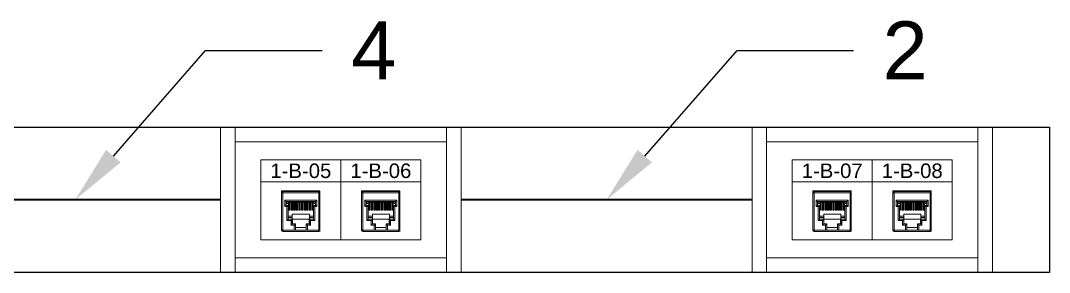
# Model space of a CAD drawing. Header units: millimetres. Extents: x 1256 to 2931, y 3298 to 3694.
# Drawn here: x 2271.4 to 2342.1, y 3530.2 to 3547.6 of the extents above; entities that cross this region are included whole.
import ezdxf
from ezdxf import colors
from ezdxf.entities.mleader import LeaderData, LeaderLine
from ezdxf.math import Vec2, Vec3

# ---------------------------------------------------------------- set-up
doc = ezdxf.new("R2010")
doc.units = ezdxf.units.MM
for name, color, linetype, lineweight in [('At. Client', 1, 'Continuous', 35), ('Canales', 250, 'Continuous', 25), ('Directrius', 1, 'Continuous', 35), ('Roseta', 250, 'Continuous', 5)]:
    doc.layers.add(name, color=color, linetype=linetype, lineweight=lineweight)
doc.styles.get("Standard").update_dxf_attribs({"font": 'Arial.ttf'})
pattern_1 = [(45, (2169.3518, 3420.090486), (-0.03132663, 0.03132663), [])]
pattern_2 = [(45, (2174.8518, 3420.090486), (-0.03132663, 0.03132663), [])]
pattern_3 = [(45, (2205.8718, 3420.090486), (-0.03132663, 0.03132663), [])]
pattern_4 = [(45, (2211.3718, 3420.090486), (-0.03132663, 0.03132663), [])]

msp = doc.modelspace()

# ---------------------------------------------------------------- hatches: boundary and pattern name
at = {"layer": 'Roseta'}
h = msp.add_hatch(dxfattribs=at)
h.set_pattern_fill('ANSI31', color=256, scale=0.013954, style=0)
h.set_pattern_definition(pattern_1)
h.paths.add_polyline_path([(2290.072, 3535.112), (2290.013, 3535.112), (2289.998, 3535.111), (2289.998, 3534.535), (2290.072, 3534.535)])
h = msp.add_hatch(dxfattribs=at)
h.set_pattern_fill('ANSI31', color=256, scale=0.013954, style=0)
h.set_pattern_definition(pattern_1)
h.paths.add_polyline_path([(2290.25, 3535.112), (2290.187, 3535.112), (2290.175, 3535.111), (2290.175, 3534.535), (2290.25, 3534.535)])
h.paths.add_polyline_path([(2290.426, 3535.112), (2290.351, 3535.112), (2290.351, 3534.535), (2290.426, 3534.535)])
h.paths.add_polyline_path([(2290.604, 3535.112), (2290.529, 3535.112), (2290.529, 3534.535), (2290.604, 3534.535)])
h.paths.add_polyline_path([(2290.781, 3535.112), (2290.706, 3535.112), (2290.706, 3534.535), (2290.781, 3534.535)])
h.paths.add_polyline_path([(2290.883, 3534.535), (2290.958, 3534.535), (2290.958, 3535.112), (2290.883, 3535.112)])
h.paths.add_polyline_path([(2291.062, 3534.535), (2291.136, 3534.535), (2291.136, 3535.112), (2291.062, 3535.112)])
h = msp.add_hatch(dxfattribs=at)
h.set_pattern_fill('ANSI31', color=256, scale=0.013954, style=0)
h.set_pattern_definition(pattern_1)
h.paths.add_polyline_path([(2291.242, 3534.535), (2291.317, 3534.535), (2291.317, 3535.112), (2291.312, 3535.112), (2291.242, 3535.112)])
h = msp.add_hatch(dxfattribs=at)
h.set_pattern_fill('ANSI31', color=256, scale=0.013954, style=0)
h.set_pattern_definition(pattern_2)
h.paths.add_polyline_path([(2295.572, 3535.112), (2295.513, 3535.112), (2295.498, 3535.111), (2295.498, 3534.535), (2295.572, 3534.535)])
h = msp.add_hatch(dxfattribs=at)
h.set_pattern_fill('ANSI31', color=256, scale=0.013954, style=0)
h.set_pattern_definition(pattern_2)
h.paths.add_polyline_path([(2295.75, 3535.112), (2295.687, 3535.112), (2295.675, 3535.111), (2295.675, 3534.535), (2295.75, 3534.535)])
h.paths.add_polyline_path([(2295.926, 3535.112), (2295.851, 3535.112), (2295.851, 3534.535), (2295.926, 3534.535)])
h.paths.add_polyline_path([(2296.104, 3535.112), (2296.029, 3535.112), (2296.029, 3534.535), (2296.104, 3534.535)])
h.paths.add_polyline_path([(2296.281, 3535.112), (2296.206, 3535.112), (2296.206, 3534.535), (2296.281, 3534.535)])
h.paths.add_polyline_path([(2296.383, 3534.535), (2296.458, 3534.535), (2296.458, 3535.112), (2296.383, 3535.112)])
h.paths.add_polyline_path([(2296.562, 3534.535), (2296.636, 3534.535), (2296.636, 3535.112), (2296.562, 3535.112)])
h = msp.add_hatch(dxfattribs=at)
h.set_pattern_fill('ANSI31', color=256, scale=0.013954, style=0)
h.set_pattern_definition(pattern_2)
h.paths.add_polyline_path([(2296.742, 3534.535), (2296.817, 3534.535), (2296.817, 3535.112), (2296.812, 3535.112), (2296.742, 3535.112)])
h = msp.add_hatch(dxfattribs=at)
h.set_pattern_fill('ANSI31', color=256, scale=0.013954, style=0)
h.set_pattern_definition(pattern_3)
h.paths.add_polyline_path([(2326.592, 3535.112), (2326.533, 3535.112), (2326.518, 3535.111), (2326.518, 3534.535), (2326.592, 3534.535)])
h = msp.add_hatch(dxfattribs=at)
h.set_pattern_fill('ANSI31', color=256, scale=0.013954, style=0)
h.set_pattern_definition(pattern_3)
h.paths.add_polyline_path([(2326.77, 3535.112), (2326.707, 3535.112), (2326.695, 3535.111), (2326.695, 3534.535), (2326.77, 3534.535)])
h.paths.add_polyline_path([(2326.946, 3535.112), (2326.871, 3535.112), (2326.871, 3534.535), (2326.946, 3534.535)])
h.paths.add_polyline_path([(2327.124, 3535.112), (2327.049, 3535.112), (2327.049, 3534.535), (2327.124, 3534.535)])
h.paths.add_polyline_path([(2327.301, 3535.112), (2327.226, 3535.112), (2327.226, 3534.535), (2327.301, 3534.535)])
h.paths.add_polyline_path([(2327.403, 3534.535), (2327.478, 3534.535), (2327.478, 3535.112), (2327.403, 3535.112)])
h.paths.add_polyline_path([(2327.582, 3534.535), (2327.656, 3534.535), (2327.656, 3535.112), (2327.582, 3535.112)])
h = msp.add_hatch(dxfattribs=at)
h.set_pattern_fill('ANSI31', color=256, scale=0.013954, style=0)
h.set_pattern_definition(pattern_3)
h.paths.add_polyline_path([(2327.762, 3534.535), (2327.837, 3534.535), (2327.837, 3535.112), (2327.832, 3535.112), (2327.762, 3535.112)])
h = msp.add_hatch(dxfattribs=at)
h.set_pattern_fill('ANSI31', color=256, scale=0.013954, style=0)
h.set_pattern_definition(pattern_4)
h.paths.add_polyline_path([(2332.092, 3535.112), (2332.033, 3535.112), (2332.018, 3535.111), (2332.018, 3534.535), (2332.092, 3534.535)])
h = msp.add_hatch(dxfattribs=at)
h.set_pattern_fill('ANSI31', color=256, scale=0.013954, style=0)
h.set_pattern_definition(pattern_4)
h.paths.add_polyline_path([(2332.27, 3535.112), (2332.207, 3535.112), (2332.195, 3535.111), (2332.195, 3534.535), (2332.27, 3534.535)])
h.paths.add_polyline_path([(2332.446, 3535.112), (2332.371, 3535.112), (2332.371, 3534.535), (2332.446, 3534.535)])
h.paths.add_polyline_path([(2332.624, 3535.112), (2332.549, 3535.112), (2332.549, 3534.535), (2332.624, 3534.535)])
h.paths.add_polyline_path([(2332.801, 3535.112), (2332.726, 3535.112), (2332.726, 3534.535), (2332.801, 3534.535)])
h.paths.add_polyline_path([(2332.903, 3534.535), (2332.978, 3534.535), (2332.978, 3535.112), (2332.903, 3535.112)])
h.paths.add_polyline_path([(2333.082, 3534.535), (2333.156, 3534.535), (2333.156, 3535.112), (2333.082, 3535.112)])
h = msp.add_hatch(dxfattribs=at)
h.set_pattern_fill('ANSI31', color=256, scale=0.013954, style=0)
h.set_pattern_definition(pattern_4)
h.paths.add_polyline_path([(2333.262, 3534.535), (2333.337, 3534.535), (2333.337, 3535.112), (2333.332, 3535.112), (2333.262, 3535.112)])

# ---------------------------------------------------------------- linework, layer by layer
at = {"layer": 'At. Client'}
for p, q in [((2285.144, 3535.239), (2265.144, 3535.239)), ((2321.664, 3535.239), (2301.664, 3535.239))]:
    msp.add_line(p, q, dxfattribs=at)
at = {"layer": 'Canales'}
for p, q in [((2202.104, 3540.239), (2342.104, 3540.239)), ((2342.104, 3540.239), (2342.104, 3530.239)), ((2342.104, 3530.239), (2202.104, 3530.239))]:
    msp.add_line(p, q, dxfattribs=at)
at = {"layer": 'Roseta'}
for p, q in [((2285.144, 3540.239), (2301.664, 3540.239)), ((2285.144, 3530.239), (2285.144, 3540.239)), ((2286.144, 3531.239), (2286.144, 3540.239)), ((2300.664, 3531.239), (2300.664, 3540.239)), ((2301.664, 3540.239), (2301.664, 3530.239)), ((2321.664, 3540.239), (2338.184, 3540.239)), ((2321.664, 3530.239), (2321.664, 3540.239)), ((2322.664, 3531.239), (2322.664, 3540.239)), ((2337.184, 3531.239), (2337.184, 3540.239)), ((2338.184, 3540.239), (2338.184, 3530.239)), ((2286.144, 3539.239), (2300.664, 3539.239)), ((2322.664, 3539.239), (2337.184, 3539.239)), ((2287.904, 3537.989), (2293.404, 3537.989)), ((2287.904, 3532.489), (2287.904, 3537.989)), ((2287.904, 3537.989), (2287.904, 3536.489)), ((2293.404, 3537.989), (2293.404, 3532.489)), ((2293.404, 3537.989), (2298.904, 3537.989)), ((2293.404, 3532.489), (2293.404, 3537.989)), ((2293.404, 3532.489), (2293.404, 3537.989)), ((2298.904, 3537.989), (2298.904, 3532.489)), ((2324.424, 3537.989), (2329.924, 3537.989)), ((2324.424, 3532.489), (2324.424, 3537.989)), ((2324.424, 3537.989), (2324.424, 3536.489)), ((2329.924, 3537.989), (2329.924, 3532.489)), ((2329.924, 3537.989), (2335.424, 3537.989)), ((2329.924, 3532.489), (2329.924, 3537.989)), ((2329.924, 3532.489), (2329.924, 3537.989)), ((2335.424, 3537.989), (2335.424, 3532.489)), ((2287.904, 3536.489), (2298.904, 3536.489)), ((2324.424, 3536.489), (2335.424, 3536.489)), ((2289.329, 3535.859), (2291.963, 3535.859)), ((2294.829, 3535.859), (2297.463, 3535.859)), ((2325.849, 3535.859), (2328.483, 3535.859)), ((2331.349, 3535.859), (2333.983, 3535.859)), ((2291.893, 3533.068), (2289.416, 3533.068)), ((2297.393, 3533.068), (2294.916, 3533.068)), ((2328.413, 3533.068), (2325.936, 3533.068)), ((2333.913, 3533.068), (2331.436, 3533.068)), ((2293.404, 3532.489), (2287.904, 3532.489)), ((2298.904, 3532.489), (2293.404, 3532.489)), ((2329.924, 3532.489), (2324.424, 3532.489)), ((2335.424, 3532.489), (2329.924, 3532.489)), ((2300.664, 3531.239), (2286.144, 3531.239)), ((2286.144, 3531.239), (2286.144, 3530.239)), ((2300.664, 3531.239), (2300.664, 3530.239)), ((2337.184, 3531.239), (2322.664, 3531.239)), ((2322.664, 3531.239), (2322.664, 3530.239)), ((2337.184, 3531.239), (2337.184, 3530.239)), ((2301.664, 3530.239), (2285.144, 3530.239)), ((2338.184, 3530.239), (2321.664, 3530.239))]:
    msp.add_line(p, q, dxfattribs=at)
at = {"layer": 'Roseta', "linetype": 'Continuous'}
for p, q in [((2289.329, 3533.155), (2289.329, 3535.859)), ((2289.329, 3535.736), (2291.963, 3535.736)), ((2289.416, 3533.068), (2289.416, 3535.859)), ((2289.416, 3535.824), (2291.893, 3535.824)), ((2291.893, 3533.068), (2291.893, 3535.859)), ((2291.963, 3533.068), (2291.963, 3535.859)), ((2294.829, 3533.155), (2294.829, 3535.859)), ((2294.829, 3535.736), (2297.463, 3535.736)), ((2294.916, 3533.068), (2294.916, 3535.859)), ((2294.916, 3535.824), (2297.393, 3535.824)), ((2297.393, 3533.068), (2297.393, 3535.859)), ((2297.463, 3533.068), (2297.463, 3535.859)), ((2325.849, 3533.155), (2325.849, 3535.859)), ((2325.849, 3535.736), (2328.483, 3535.736)), ((2325.936, 3533.068), (2325.936, 3535.859)), ((2325.936, 3535.824), (2328.413, 3535.824)), ((2328.413, 3533.068), (2328.413, 3535.859)), ((2328.483, 3533.068), (2328.483, 3535.859)), ((2331.349, 3533.155), (2331.349, 3535.859)), ((2331.349, 3535.736), (2333.983, 3535.736)), ((2331.436, 3533.068), (2331.436, 3535.859)), ((2331.436, 3535.824), (2333.913, 3535.824)), ((2333.913, 3533.068), (2333.913, 3535.859)), ((2333.983, 3533.068), (2333.983, 3535.859)), ((2289.556, 3535.211), (2291.753, 3535.211)), ((2289.556, 3534.777), (2289.556, 3535.211)), ((2289.643, 3535.124), (2291.666, 3535.124)), ((2289.643, 3534.864), (2289.643, 3535.124)), ((2289.643, 3535.124), (2289.643, 3535.124)), ((2289.643, 3535.112), (2291.666, 3535.112)), ((2289.643, 3535.072), (2289.651, 3535.072)), ((2289.643, 3534.864), (2289.817, 3534.864)), ((2289.651, 3534.995), (2289.651, 3535.112)), ((2289.826, 3535.082), (2289.651, 3535.082)), ((2289.826, 3534.995), (2289.651, 3534.995)), ((2289.782, 3533.905), (2289.782, 3534.864)), ((2289.817, 3534.995), (2289.817, 3534.535)), ((2289.826, 3534.535), (2289.826, 3535.112)), ((2289.835, 3535.112), (2289.835, 3534.535)), ((2289.902, 3534.535), (2289.902, 3535.073)), ((2289.902, 3535.073), (2289.984, 3535.073)), ((2289.984, 3535.072), (2289.902, 3535.072)), ((2289.984, 3534.535), (2289.984, 3535.073)), ((2289.991, 3535.112), (2289.991, 3534.535)), ((2289.998, 3535.112), (2289.998, 3534.535)), ((2290.013, 3535.112), (2289.998, 3535.111)), ((2290.072, 3535.112), (2290.072, 3534.535)), ((2290.08, 3534.535), (2290.08, 3535.073)), ((2290.08, 3535.073), (2290.162, 3535.073)), ((2290.162, 3535.072), (2290.08, 3535.072)), ((2290.162, 3534.535), (2290.162, 3535.073)), ((2290.17, 3535.112), (2290.17, 3534.535)), ((2290.175, 3535.112), (2290.175, 3534.535)), ((2290.187, 3535.112), (2290.175, 3535.111)), ((2290.25, 3535.112), (2290.25, 3534.535)), ((2290.258, 3534.535), (2290.258, 3535.073)), ((2290.258, 3535.073), (2290.34, 3535.073)), ((2290.34, 3535.072), (2290.258, 3535.072)), ((2290.34, 3534.535), (2290.34, 3535.073)), ((2290.349, 3535.112), (2290.349, 3534.535)), ((2290.351, 3535.112), (2290.351, 3534.535)), ((2290.426, 3535.112), (2290.426, 3534.535)), ((2290.436, 3534.535), (2290.436, 3535.073)), ((2290.436, 3535.073), (2290.517, 3535.073)), ((2290.517, 3535.072), (2290.436, 3535.072)), ((2290.517, 3534.535), (2290.517, 3535.073)), ((2290.527, 3535.112), (2290.527, 3534.535)), ((2290.529, 3535.112), (2290.529, 3534.535)), ((2290.604, 3535.112), (2290.604, 3534.535)), ((2290.613, 3534.535), (2290.613, 3535.073)), ((2290.613, 3535.073), (2290.695, 3535.073)), ((2290.695, 3535.072), (2290.613, 3535.072)), ((2290.695, 3534.535), (2290.695, 3535.073)), ((2290.706, 3535.112), (2290.706, 3534.535)), ((2290.781, 3535.112), (2290.781, 3534.535)), ((2290.781, 3535.112), (2290.781, 3534.535)), ((2290.791, 3534.535), (2290.791, 3535.073)), ((2290.791, 3535.073), (2290.873, 3535.073)), ((2290.873, 3535.072), (2290.791, 3535.072)), ((2290.873, 3534.535), (2290.873, 3535.073)), ((2290.883, 3535.112), (2290.883, 3534.535)), ((2290.958, 3535.112), (2290.958, 3534.535)), ((2290.959, 3535.112), (2290.959, 3534.535)), ((2290.969, 3534.535), (2290.969, 3535.073)), ((2290.969, 3535.073), (2291.051, 3535.073)), ((2291.051, 3535.072), (2290.969, 3535.072)), ((2291.051, 3534.535), (2291.051, 3535.073)), ((2291.062, 3535.112), (2291.062, 3534.535)), ((2291.136, 3535.112), (2291.136, 3534.535)), ((2291.14, 3535.112), (2291.14, 3534.535)), ((2291.147, 3534.535), (2291.147, 3535.073)), ((2291.147, 3535.073), (2291.229, 3535.073)), ((2291.229, 3535.072), (2291.147, 3535.072)), ((2291.229, 3534.535), (2291.229, 3535.073)), ((2291.242, 3535.112), (2291.242, 3534.535)), ((2291.317, 3535.112), (2291.312, 3535.112)), ((2291.317, 3535.113), (2291.317, 3535.112)), ((2291.317, 3535.112), (2291.317, 3534.535)), ((2291.321, 3535.112), (2291.321, 3534.535)), ((2291.325, 3534.535), (2291.325, 3535.073)), ((2291.325, 3535.073), (2291.407, 3535.073)), ((2291.407, 3535.072), (2291.325, 3535.072)), ((2291.407, 3534.535), (2291.407, 3535.073)), ((2291.474, 3534.535), (2291.474, 3535.112)), ((2291.483, 3534.535), (2291.483, 3535.112)), ((2291.483, 3535.082), (2291.657, 3535.082)), ((2291.657, 3534.995), (2291.483, 3534.995)), ((2291.492, 3534.995), (2291.492, 3534.535)), ((2291.666, 3534.864), (2291.492, 3534.864)), ((2291.526, 3534.864), (2291.526, 3533.905)), ((2291.657, 3534.995), (2291.657, 3535.112)), ((2291.666, 3535.072), (2291.657, 3535.072)), ((2291.666, 3535.124), (2291.666, 3534.864)), ((2291.666, 3535.124), (2291.666, 3535.124)), ((2291.753, 3535.211), (2291.753, 3534.777)), ((2295.056, 3535.211), (2297.253, 3535.211)), ((2295.056, 3534.777), (2295.056, 3535.211)), ((2295.143, 3535.124), (2297.166, 3535.124)), ((2295.143, 3534.864), (2295.143, 3535.124)), ((2295.143, 3535.124), (2295.143, 3535.124)), ((2295.143, 3535.112), (2297.166, 3535.112)), ((2295.143, 3535.072), (2295.151, 3535.072)), ((2295.143, 3534.864), (2295.317, 3534.864)), ((2295.151, 3534.995), (2295.151, 3535.112)), ((2295.326, 3535.082), (2295.151, 3535.082)), ((2295.326, 3534.995), (2295.151, 3534.995)), ((2295.282, 3533.905), (2295.282, 3534.864)), ((2295.317, 3534.995), (2295.317, 3534.535)), ((2295.326, 3534.535), (2295.326, 3535.112)), ((2295.335, 3535.112), (2295.335, 3534.535)), ((2295.402, 3534.535), (2295.402, 3535.073)), ((2295.402, 3535.073), (2295.484, 3535.073)), ((2295.484, 3535.072), (2295.402, 3535.072)), ((2295.484, 3534.535), (2295.484, 3535.073)), ((2295.491, 3535.112), (2295.491, 3534.535)), ((2295.498, 3535.112), (2295.498, 3534.535)), ((2295.513, 3535.112), (2295.498, 3535.111)), ((2295.572, 3535.112), (2295.572, 3534.535)), ((2295.58, 3534.535), (2295.58, 3535.073)), ((2295.58, 3535.073), (2295.662, 3535.073)), ((2295.662, 3535.072), (2295.58, 3535.072)), ((2295.662, 3534.535), (2295.662, 3535.073)), ((2295.67, 3535.112), (2295.67, 3534.535)), ((2295.675, 3535.112), (2295.675, 3534.535)), ((2295.687, 3535.112), (2295.675, 3535.111)), ((2295.75, 3535.112), (2295.75, 3534.535)), ((2295.758, 3534.535), (2295.758, 3535.073)), ((2295.758, 3535.073), (2295.84, 3535.073)), ((2295.84, 3535.072), (2295.758, 3535.072)), ((2295.84, 3534.535), (2295.84, 3535.073)), ((2295.849, 3535.112), (2295.849, 3534.535)), ((2295.851, 3535.112), (2295.851, 3534.535)), ((2295.926, 3535.112), (2295.926, 3534.535)), ((2295.936, 3534.535), (2295.936, 3535.073)), ((2295.936, 3535.073), (2296.017, 3535.073)), ((2296.017, 3535.072), (2295.936, 3535.072)), ((2296.017, 3534.535), (2296.017, 3535.073)), ((2296.027, 3535.112), (2296.027, 3534.535)), ((2296.029, 3535.112), (2296.029, 3534.535)), ((2296.104, 3535.112), (2296.104, 3534.535)), ((2296.113, 3534.535), (2296.113, 3535.073)), ((2296.113, 3535.073), (2296.195, 3535.073)), ((2296.195, 3535.072), (2296.113, 3535.072)), ((2296.195, 3534.535), (2296.195, 3535.073)), ((2296.206, 3535.112), (2296.206, 3534.535)), ((2296.281, 3535.112), (2296.281, 3534.535)), ((2296.281, 3535.112), (2296.281, 3534.535)), ((2296.291, 3534.535), (2296.291, 3535.073)), ((2296.291, 3535.073), (2296.373, 3535.073)), ((2296.373, 3535.072), (2296.291, 3535.072)), ((2296.373, 3534.535), (2296.373, 3535.073)), ((2296.383, 3535.112), (2296.383, 3534.535)), ((2296.458, 3535.112), (2296.458, 3534.535)), ((2296.459, 3535.112), (2296.459, 3534.535)), ((2296.469, 3534.535), (2296.469, 3535.073)), ((2296.469, 3535.073), (2296.551, 3535.073)), ((2296.551, 3535.072), (2296.469, 3535.072)), ((2296.551, 3534.535), (2296.551, 3535.073)), ((2296.562, 3535.112), (2296.562, 3534.535)), ((2296.636, 3535.112), (2296.636, 3534.535)), ((2296.64, 3535.112), (2296.64, 3534.535)), ((2296.647, 3534.535), (2296.647, 3535.073)), ((2296.647, 3535.073), (2296.729, 3535.073)), ((2296.729, 3535.072), (2296.647, 3535.072)), ((2296.729, 3534.535), (2296.729, 3535.073)), ((2296.742, 3535.112), (2296.742, 3534.535)), ((2296.817, 3535.112), (2296.812, 3535.112)), ((2296.817, 3535.113), (2296.817, 3535.112)), ((2296.817, 3535.112), (2296.817, 3534.535)), ((2296.821, 3535.112), (2296.821, 3534.535)), ((2296.825, 3534.535), (2296.825, 3535.073)), ((2296.825, 3535.073), (2296.907, 3535.073)), ((2296.907, 3535.072), (2296.825, 3535.072)), ((2296.907, 3534.535), (2296.907, 3535.073)), ((2296.974, 3534.535), (2296.974, 3535.112)), ((2296.983, 3534.535), (2296.983, 3535.112)), ((2296.983, 3535.082), (2297.157, 3535.082)), ((2297.157, 3534.995), (2296.983, 3534.995)), ((2296.992, 3534.995), (2296.992, 3534.535)), ((2297.166, 3534.864), (2296.992, 3534.864)), ((2297.026, 3534.864), (2297.026, 3533.905)), ((2297.157, 3534.995), (2297.157, 3535.112)), ((2297.166, 3535.072), (2297.157, 3535.072)), ((2297.166, 3535.124), (2297.166, 3534.864)), ((2297.166, 3535.124), (2297.166, 3535.124)), ((2297.253, 3535.211), (2297.253, 3534.777)), ((2326.076, 3535.211), (2328.273, 3535.211)), ((2326.076, 3534.777), (2326.076, 3535.211)), ((2326.163, 3535.124), (2328.186, 3535.124)), ((2326.163, 3534.864), (2326.163, 3535.124)), ((2326.163, 3535.124), (2326.163, 3535.124)), ((2326.163, 3535.112), (2328.186, 3535.112)), ((2326.163, 3535.072), (2326.171, 3535.072)), ((2326.163, 3534.864), (2326.337, 3534.864)), ((2326.171, 3534.995), (2326.171, 3535.112)), ((2326.346, 3535.082), (2326.171, 3535.082)), ((2326.346, 3534.995), (2326.171, 3534.995)), ((2326.302, 3533.905), (2326.302, 3534.864)), ((2326.337, 3534.995), (2326.337, 3534.535)), ((2326.346, 3534.535), (2326.346, 3535.112)), ((2326.355, 3535.112), (2326.355, 3534.535)), ((2326.422, 3534.535), (2326.422, 3535.073)), ((2326.422, 3535.073), (2326.504, 3535.073)), ((2326.504, 3535.072), (2326.422, 3535.072)), ((2326.504, 3534.535), (2326.504, 3535.073)), ((2326.511, 3535.112), (2326.511, 3534.535)), ((2326.518, 3535.112), (2326.518, 3534.535)), ((2326.533, 3535.112), (2326.518, 3535.111)), ((2326.592, 3535.112), (2326.592, 3534.535)), ((2326.6, 3534.535), (2326.6, 3535.073)), ((2326.6, 3535.073), (2326.682, 3535.073)), ((2326.682, 3535.072), (2326.6, 3535.072)), ((2326.682, 3534.535), (2326.682, 3535.073)), ((2326.69, 3535.112), (2326.69, 3534.535)), ((2326.695, 3535.112), (2326.695, 3534.535)), ((2326.707, 3535.112), (2326.695, 3535.111)), ((2326.77, 3535.112), (2326.77, 3534.535)), ((2326.778, 3534.535), (2326.778, 3535.073)), ((2326.778, 3535.073), (2326.86, 3535.073)), ((2326.86, 3535.072), (2326.778, 3535.072)), ((2326.86, 3534.535), (2326.86, 3535.073)), ((2326.869, 3535.112), (2326.869, 3534.535)), ((2326.871, 3535.112), (2326.871, 3534.535)), ((2326.946, 3535.112), (2326.946, 3534.535)), ((2326.956, 3534.535), (2326.956, 3535.073)), ((2326.956, 3535.073), (2327.037, 3535.073)), ((2327.037, 3535.072), (2326.956, 3535.072)), ((2327.037, 3534.535), (2327.037, 3535.073)), ((2327.047, 3535.112), (2327.047, 3534.535)), ((2327.049, 3535.112), (2327.049, 3534.535)), ((2327.124, 3535.112), (2327.124, 3534.535)), ((2327.133, 3534.535), (2327.133, 3535.073)), ((2327.133, 3535.073), (2327.215, 3535.073)), ((2327.215, 3535.072), (2327.133, 3535.072)), ((2327.215, 3534.535), (2327.215, 3535.073)), ((2327.226, 3535.112), (2327.226, 3534.535)), ((2327.301, 3535.112), (2327.301, 3534.535)), ((2327.301, 3535.112), (2327.301, 3534.535)), ((2327.311, 3534.535), (2327.311, 3535.073)), ((2327.311, 3535.073), (2327.393, 3535.073)), ((2327.393, 3535.072), (2327.311, 3535.072)), ((2327.393, 3534.535), (2327.393, 3535.073)), ((2327.403, 3535.112), (2327.403, 3534.535)), ((2327.478, 3535.112), (2327.478, 3534.535)), ((2327.479, 3535.112), (2327.479, 3534.535)), ((2327.489, 3534.535), (2327.489, 3535.073)), ((2327.489, 3535.073), (2327.571, 3535.073)), ((2327.571, 3535.072), (2327.489, 3535.072)), ((2327.571, 3534.535), (2327.571, 3535.073)), ((2327.582, 3535.112), (2327.582, 3534.535)), ((2327.656, 3535.112), (2327.656, 3534.535)), ((2327.66, 3535.112), (2327.66, 3534.535)), ((2327.667, 3534.535), (2327.667, 3535.073)), ((2327.667, 3535.073), (2327.749, 3535.073)), ((2327.749, 3535.072), (2327.667, 3535.072)), ((2327.749, 3534.535), (2327.749, 3535.073)), ((2327.762, 3535.112), (2327.762, 3534.535)), ((2327.837, 3535.112), (2327.832, 3535.112)), ((2327.837, 3535.113), (2327.837, 3535.112)), ((2327.837, 3535.112), (2327.837, 3534.535)), ((2327.841, 3535.112), (2327.841, 3534.535)), ((2327.845, 3534.535), (2327.845, 3535.073)), ((2327.845, 3535.073), (2327.927, 3535.073)), ((2327.927, 3535.072), (2327.845, 3535.072)), ((2327.927, 3534.535), (2327.927, 3535.073)), ((2327.994, 3534.535), (2327.994, 3535.112)), ((2328.003, 3534.535), (2328.003, 3535.112)), ((2328.003, 3535.082), (2328.177, 3535.082)), ((2328.177, 3534.995), (2328.003, 3534.995)), ((2328.012, 3534.995), (2328.012, 3534.535)), ((2328.186, 3534.864), (2328.012, 3534.864)), ((2328.046, 3534.864), (2328.046, 3533.905)), ((2328.177, 3534.995), (2328.177, 3535.112)), ((2328.186, 3535.072), (2328.177, 3535.072)), ((2328.186, 3535.124), (2328.186, 3534.864)), ((2328.186, 3535.124), (2328.186, 3535.124)), ((2328.273, 3535.211), (2328.273, 3534.777)), ((2331.576, 3535.211), (2333.773, 3535.211)), ((2331.576, 3534.777), (2331.576, 3535.211)), ((2331.663, 3535.124), (2333.686, 3535.124)), ((2331.663, 3534.864), (2331.663, 3535.124)), ((2331.663, 3535.124), (2331.663, 3535.124)), ((2331.663, 3535.112), (2333.686, 3535.112)), ((2331.663, 3535.072), (2331.671, 3535.072)), ((2331.663, 3534.864), (2331.837, 3534.864)), ((2331.671, 3534.995), (2331.671, 3535.112)), ((2331.846, 3535.082), (2331.671, 3535.082)), ((2331.846, 3534.995), (2331.671, 3534.995)), ((2331.802, 3533.905), (2331.802, 3534.864)), ((2331.837, 3534.995), (2331.837, 3534.535)), ((2331.846, 3534.535), (2331.846, 3535.112)), ((2331.855, 3535.112), (2331.855, 3534.535)), ((2331.922, 3534.535), (2331.922, 3535.073)), ((2331.922, 3535.073), (2332.004, 3535.073)), ((2332.004, 3535.072), (2331.922, 3535.072)), ((2332.004, 3534.535), (2332.004, 3535.073)), ((2332.011, 3535.112), (2332.011, 3534.535)), ((2332.018, 3535.112), (2332.018, 3534.535)), ((2332.033, 3535.112), (2332.018, 3535.111)), ((2332.092, 3535.112), (2332.092, 3534.535)), ((2332.1, 3534.535), (2332.1, 3535.073)), ((2332.1, 3535.073), (2332.182, 3535.073)), ((2332.182, 3535.072), (2332.1, 3535.072)), ((2332.182, 3534.535), (2332.182, 3535.073)), ((2332.19, 3535.112), (2332.19, 3534.535)), ((2332.195, 3535.112), (2332.195, 3534.535)), ((2332.207, 3535.112), (2332.195, 3535.111)), ((2332.27, 3535.112), (2332.27, 3534.535)), ((2332.278, 3534.535), (2332.278, 3535.073)), ((2332.278, 3535.073), (2332.36, 3535.073)), ((2332.36, 3535.072), (2332.278, 3535.072)), ((2332.36, 3534.535), (2332.36, 3535.073)), ((2332.369, 3535.112), (2332.369, 3534.535)), ((2332.371, 3535.112), (2332.371, 3534.535)), ((2332.446, 3535.112), (2332.446, 3534.535)), ((2332.456, 3534.535), (2332.456, 3535.073)), ((2332.456, 3535.073), (2332.537, 3535.073)), ((2332.537, 3535.072), (2332.456, 3535.072)), ((2332.537, 3534.535), (2332.537, 3535.073)), ((2332.547, 3535.112), (2332.547, 3534.535)), ((2332.549, 3535.112), (2332.549, 3534.535)), ((2332.624, 3535.112), (2332.624, 3534.535)), ((2332.633, 3534.535), (2332.633, 3535.073)), ((2332.633, 3535.073), (2332.715, 3535.073)), ((2332.715, 3535.072), (2332.633, 3535.072)), ((2332.715, 3534.535), (2332.715, 3535.073)), ((2332.726, 3535.112), (2332.726, 3534.535)), ((2332.801, 3535.112), (2332.801, 3534.535)), ((2332.801, 3535.112), (2332.801, 3534.535)), ((2332.811, 3534.535), (2332.811, 3535.073)), ((2332.811, 3535.073), (2332.893, 3535.073)), ((2332.893, 3535.072), (2332.811, 3535.072)), ((2332.893, 3534.535), (2332.893, 3535.073)), ((2332.903, 3535.112), (2332.903, 3534.535)), ((2332.978, 3535.112), (2332.978, 3534.535)), ((2332.979, 3535.112), (2332.979, 3534.535)), ((2332.989, 3534.535), (2332.989, 3535.073)), ((2332.989, 3535.073), (2333.071, 3535.073)), ((2333.071, 3535.072), (2332.989, 3535.072)), ((2333.071, 3534.535), (2333.071, 3535.073)), ((2333.082, 3535.112), (2333.082, 3534.535)), ((2333.156, 3535.112), (2333.156, 3534.535)), ((2333.16, 3535.112), (2333.16, 3534.535)), ((2333.167, 3534.535), (2333.167, 3535.073)), ((2333.167, 3535.073), (2333.249, 3535.073)), ((2333.249, 3535.072), (2333.167, 3535.072)), ((2333.249, 3534.535), (2333.249, 3535.073)), ((2333.262, 3535.112), (2333.262, 3534.535)), ((2333.337, 3535.112), (2333.332, 3535.112)), ((2333.337, 3535.113), (2333.337, 3535.112)), ((2333.337, 3535.112), (2333.337, 3534.535)), ((2333.341, 3535.112), (2333.341, 3534.535)), ((2333.345, 3534.535), (2333.345, 3535.073)), ((2333.345, 3535.073), (2333.427, 3535.073)), ((2333.427, 3535.072), (2333.345, 3535.072)), ((2333.427, 3534.535), (2333.427, 3535.073)), ((2333.494, 3534.535), (2333.494, 3535.112)), ((2333.503, 3534.535), (2333.503, 3535.112)), ((2333.503, 3535.082), (2333.677, 3535.082)), ((2333.677, 3534.995), (2333.503, 3534.995)), ((2333.512, 3534.995), (2333.512, 3534.535)), ((2333.686, 3534.864), (2333.512, 3534.864)), ((2333.546, 3534.864), (2333.546, 3533.905)), ((2333.677, 3534.995), (2333.677, 3535.112)), ((2333.686, 3535.072), (2333.677, 3535.072)), ((2333.686, 3535.124), (2333.686, 3534.864)), ((2333.686, 3535.124), (2333.686, 3535.124)), ((2333.773, 3535.211), (2333.773, 3534.777)), ((2289.695, 3534.777), (2289.556, 3534.777)), ((2289.695, 3533.818), (2289.695, 3534.777)), ((2289.902, 3534.535), (2289.817, 3534.535)), ((2290.08, 3534.535), (2289.984, 3534.535)), ((2290.07, 3533.591), (2290.07, 3534.254)), ((2291.239, 3534.254), (2290.07, 3534.254)), ((2290.258, 3534.535), (2290.162, 3534.535)), ((2290.436, 3534.535), (2290.34, 3534.535)), ((2290.613, 3534.535), (2290.517, 3534.535)), ((2290.791, 3534.535), (2290.695, 3534.535)), ((2290.969, 3534.535), (2290.873, 3534.535)), ((2291.147, 3534.535), (2291.051, 3534.535)), ((2291.325, 3534.535), (2291.229, 3534.535)), ((2291.239, 3533.591), (2291.239, 3534.254)), ((2291.492, 3534.535), (2291.407, 3534.535)), ((2291.753, 3534.777), (2291.614, 3534.777)), ((2291.614, 3534.777), (2291.614, 3533.818)), ((2295.195, 3534.777), (2295.056, 3534.777)), ((2295.195, 3533.818), (2295.195, 3534.777)), ((2295.402, 3534.535), (2295.317, 3534.535)), ((2295.58, 3534.535), (2295.484, 3534.535)), ((2295.57, 3533.591), (2295.57, 3534.254)), ((2296.739, 3534.254), (2295.57, 3534.254)), ((2295.758, 3534.535), (2295.662, 3534.535)), ((2295.936, 3534.535), (2295.84, 3534.535)), ((2296.113, 3534.535), (2296.017, 3534.535)), ((2296.291, 3534.535), (2296.195, 3534.535)), ((2296.469, 3534.535), (2296.373, 3534.535)), ((2296.647, 3534.535), (2296.551, 3534.535)), ((2296.825, 3534.535), (2296.729, 3534.535)), ((2296.739, 3533.591), (2296.739, 3534.254)), ((2296.992, 3534.535), (2296.907, 3534.535)), ((2297.253, 3534.777), (2297.114, 3534.777)), ((2297.114, 3534.777), (2297.114, 3533.818)), ((2326.215, 3534.777), (2326.076, 3534.777)), ((2326.215, 3533.818), (2326.215, 3534.777)), ((2326.422, 3534.535), (2326.337, 3534.535)), ((2326.6, 3534.535), (2326.504, 3534.535)), ((2326.59, 3533.591), (2326.59, 3534.254)), ((2327.759, 3534.254), (2326.59, 3534.254)), ((2326.778, 3534.535), (2326.682, 3534.535)), ((2326.956, 3534.535), (2326.86, 3534.535)), ((2327.133, 3534.535), (2327.037, 3534.535)), ((2327.311, 3534.535), (2327.215, 3534.535)), ((2327.489, 3534.535), (2327.393, 3534.535)), ((2327.667, 3534.535), (2327.571, 3534.535)), ((2327.845, 3534.535), (2327.749, 3534.535)), ((2327.759, 3533.591), (2327.759, 3534.254)), ((2328.012, 3534.535), (2327.927, 3534.535)), ((2328.273, 3534.777), (2328.134, 3534.777)), ((2328.134, 3534.777), (2328.134, 3533.818)), ((2331.715, 3534.777), (2331.576, 3534.777)), ((2331.715, 3533.818), (2331.715, 3534.777)), ((2331.922, 3534.535), (2331.837, 3534.535)), ((2332.1, 3534.535), (2332.004, 3534.535)), ((2332.09, 3533.591), (2332.09, 3534.254)), ((2333.259, 3534.254), (2332.09, 3534.254)), ((2332.278, 3534.535), (2332.182, 3534.535)), ((2332.456, 3534.535), (2332.36, 3534.535)), ((2332.633, 3534.535), (2332.537, 3534.535)), ((2332.811, 3534.535), (2332.715, 3534.535)), ((2332.989, 3534.535), (2332.893, 3534.535)), ((2333.167, 3534.535), (2333.071, 3534.535)), ((2333.345, 3534.535), (2333.249, 3534.535)), ((2333.259, 3533.591), (2333.259, 3534.254)), ((2333.512, 3534.535), (2333.427, 3534.535)), ((2333.773, 3534.777), (2333.634, 3534.777)), ((2333.634, 3534.777), (2333.634, 3533.818)), ((2289.983, 3533.818), (2289.695, 3533.818)), ((2290.07, 3534.114), (2289.782, 3534.114)), ((2290.07, 3534.027), (2289.782, 3534.027)), ((2291.526, 3533.905), (2289.782, 3533.905)), ((2289.983, 3533.504), (2289.983, 3533.818)), ((2290.201, 3533.504), (2289.983, 3533.504)), ((2290.288, 3533.591), (2290.07, 3533.591)), ((2290.074, 3533.905), (2290.074, 3533.591)), ((2290.082, 3533.905), (2290.082, 3533.591)), ((2290.201, 3533.504), (2290.201, 3533.155)), ((2290.288, 3533.591), (2290.288, 3533.181)), ((2291.021, 3533.181), (2291.021, 3533.591)), ((2291.239, 3533.591), (2291.021, 3533.591)), ((2291.108, 3533.155), (2291.108, 3533.504)), ((2291.326, 3533.504), (2291.108, 3533.504)), ((2291.227, 3533.591), (2291.227, 3533.905)), ((2291.235, 3533.591), (2291.235, 3533.905)), ((2291.526, 3534.114), (2291.239, 3534.114)), ((2291.526, 3534.027), (2291.239, 3534.027)), ((2291.326, 3533.818), (2291.326, 3533.504)), ((2291.614, 3533.818), (2291.326, 3533.818)), ((2295.483, 3533.818), (2295.195, 3533.818)), ((2295.57, 3534.114), (2295.282, 3534.114)), ((2295.57, 3534.027), (2295.282, 3534.027)), ((2297.026, 3533.905), (2295.282, 3533.905)), ((2295.483, 3533.504), (2295.483, 3533.818)), ((2295.701, 3533.504), (2295.483, 3533.504)), ((2295.788, 3533.591), (2295.57, 3533.591)), ((2295.574, 3533.905), (2295.574, 3533.591)), ((2295.582, 3533.905), (2295.582, 3533.591)), ((2295.701, 3533.504), (2295.701, 3533.155)), ((2295.788, 3533.591), (2295.788, 3533.181)), ((2296.521, 3533.181), (2296.521, 3533.591)), ((2296.739, 3533.591), (2296.521, 3533.591)), ((2296.608, 3533.155), (2296.608, 3533.504)), ((2296.826, 3533.504), (2296.608, 3533.504)), ((2296.727, 3533.591), (2296.727, 3533.905)), ((2296.735, 3533.591), (2296.735, 3533.905)), ((2297.026, 3534.114), (2296.739, 3534.114)), ((2297.026, 3534.027), (2296.739, 3534.027)), ((2296.826, 3533.818), (2296.826, 3533.504)), ((2297.114, 3533.818), (2296.826, 3533.818)), ((2326.503, 3533.818), (2326.215, 3533.818)), ((2326.59, 3534.114), (2326.302, 3534.114)), ((2326.59, 3534.027), (2326.302, 3534.027)), ((2328.046, 3533.905), (2326.302, 3533.905)), ((2326.503, 3533.504), (2326.503, 3533.818)), ((2326.721, 3533.504), (2326.503, 3533.504)), ((2326.808, 3533.591), (2326.59, 3533.591)), ((2326.594, 3533.905), (2326.594, 3533.591)), ((2326.602, 3533.905), (2326.602, 3533.591)), ((2326.721, 3533.504), (2326.721, 3533.155)), ((2326.808, 3533.591), (2326.808, 3533.181)), ((2327.541, 3533.181), (2327.541, 3533.591)), ((2327.759, 3533.591), (2327.541, 3533.591)), ((2327.628, 3533.155), (2327.628, 3533.504)), ((2327.846, 3533.504), (2327.628, 3533.504)), ((2327.747, 3533.591), (2327.747, 3533.905)), ((2327.755, 3533.591), (2327.755, 3533.905)), ((2328.046, 3534.114), (2327.759, 3534.114)), ((2328.046, 3534.027), (2327.759, 3534.027)), ((2327.846, 3533.818), (2327.846, 3533.504)), ((2328.134, 3533.818), (2327.846, 3533.818)), ((2332.003, 3533.818), (2331.715, 3533.818)), ((2332.09, 3534.114), (2331.802, 3534.114)), ((2332.09, 3534.027), (2331.802, 3534.027)), ((2333.546, 3533.905), (2331.802, 3533.905)), ((2332.003, 3533.504), (2332.003, 3533.818)), ((2332.221, 3533.504), (2332.003, 3533.504)), ((2332.308, 3533.591), (2332.09, 3533.591)), ((2332.094, 3533.905), (2332.094, 3533.591)), ((2332.102, 3533.905), (2332.102, 3533.591)), ((2332.221, 3533.504), (2332.221, 3533.155)), ((2332.308, 3533.591), (2332.308, 3533.181)), ((2333.041, 3533.181), (2333.041, 3533.591)), ((2333.259, 3533.591), (2333.041, 3533.591)), ((2333.128, 3533.155), (2333.128, 3533.504)), ((2333.346, 3533.504), (2333.128, 3533.504)), ((2333.247, 3533.591), (2333.247, 3533.905)), ((2333.255, 3533.591), (2333.255, 3533.905)), ((2333.546, 3534.114), (2333.259, 3534.114)), ((2333.546, 3534.027), (2333.259, 3534.027)), ((2333.346, 3533.818), (2333.346, 3533.504)), ((2333.634, 3533.818), (2333.346, 3533.818)), ((2289.329, 3533.155), (2291.963, 3533.155)), ((2290.288, 3533.347), (2291.021, 3533.347)), ((2290.288, 3533.338), (2291.021, 3533.338)), ((2290.288, 3533.329), (2291.021, 3533.329)), ((2294.829, 3533.155), (2297.463, 3533.155)), ((2295.788, 3533.347), (2296.521, 3533.347)), ((2295.788, 3533.338), (2296.521, 3533.338)), ((2295.788, 3533.329), (2296.521, 3533.329)), ((2325.849, 3533.155), (2328.483, 3533.155)), ((2326.808, 3533.347), (2327.541, 3533.347)), ((2326.808, 3533.338), (2327.541, 3533.338)), ((2326.808, 3533.329), (2327.541, 3533.329)), ((2331.349, 3533.155), (2333.983, 3533.155)), ((2332.308, 3533.347), (2333.041, 3533.347)), ((2332.308, 3533.338), (2333.041, 3533.338)), ((2332.308, 3533.329), (2333.041, 3533.329))]:
    msp.add_line(p, q, dxfattribs=at)
for centre, start, end in [((2289.416, 3535.736), 90, 180), ((2291.893, 3535.736), 36.23422, 90), ((2294.916, 3535.736), 90, 180), ((2297.393, 3535.736), 36.23422, 90), ((2325.936, 3535.736), 90, 180), ((2328.413, 3535.736), 36.23422, 90), ((2331.436, 3535.736), 90, 180), ((2333.913, 3535.736), 36.23422, 90), ((2289.416, 3533.155), 180, 270), ((2291.893, 3533.155), 270, 323.26635), ((2294.916, 3533.155), 180, 270), ((2297.393, 3533.155), 270, 323.26635), ((2325.936, 3533.155), 180, 270), ((2328.413, 3533.155), 270, 323.26635), ((2331.436, 3533.155), 180, 270), ((2333.913, 3533.155), 270, 323.26635)]:
    msp.add_arc(centre, 0.0872, start, end, dxfattribs=at)
for points, start_tangent, end_tangent in [([(2289.643, 3535.124), (2289.64, 3535.127), (2289.632, 3535.134), (2289.622, 3535.144), (2289.611, 3535.156), (2289.598, 3535.169), (2289.584, 3535.183), (2289.57, 3535.197), (2289.556, 3535.211)], (-0.707107, 0.707107), (-0.707107, 0.707107)), ([(2289.556, 3534.777), (2289.57, 3534.791), (2289.584, 3534.806), (2289.598, 3534.82), (2289.611, 3534.833), (2289.623, 3534.845), (2289.633, 3534.855), (2289.64, 3534.862), (2289.643, 3534.864)], (0.707107, 0.707107), (0.707107, 0.707107)), ([(2289.695, 3534.777), (2289.709, 3534.791), (2289.724, 3534.806), (2289.738, 3534.82), (2289.751, 3534.833), (2289.763, 3534.845), (2289.773, 3534.855), (2289.78, 3534.862), (2289.782, 3534.864)], (0.707107, 0.707107), (0.707107, 0.707107)), ([(2291.614, 3534.777), (2291.6, 3534.791), (2291.585, 3534.806), (2291.571, 3534.82), (2291.558, 3534.833), (2291.546, 3534.845), (2291.536, 3534.855), (2291.529, 3534.862), (2291.526, 3534.864)], (-0.707107, 0.707107), (-0.707107, 0.707107)), ([(2291.666, 3535.124), (2291.669, 3535.127), (2291.676, 3535.134), (2291.686, 3535.144), (2291.698, 3535.156), (2291.711, 3535.169), (2291.725, 3535.183), (2291.739, 3535.197), (2291.753, 3535.211)], (0.707107, 0.707107), (0.707107, 0.707107)), ([(2291.753, 3534.777), (2291.739, 3534.791), (2291.725, 3534.806), (2291.711, 3534.82), (2291.697, 3534.833), (2291.686, 3534.845), (2291.676, 3534.855), (2291.669, 3534.862), (2291.666, 3534.864)], (-0.707107, 0.707107), (-0.707107, 0.707107)), ([(2295.143, 3535.124), (2295.14, 3535.127), (2295.132, 3535.134), (2295.122, 3535.144), (2295.111, 3535.156), (2295.098, 3535.169), (2295.084, 3535.183), (2295.07, 3535.197), (2295.056, 3535.211)], (-0.707107, 0.707107), (-0.707107, 0.707107)), ([(2295.056, 3534.777), (2295.07, 3534.791), (2295.084, 3534.806), (2295.098, 3534.82), (2295.111, 3534.833), (2295.123, 3534.845), (2295.133, 3534.855), (2295.14, 3534.862), (2295.143, 3534.864)], (0.707107, 0.707107), (0.707107, 0.707107)), ([(2295.195, 3534.777), (2295.209, 3534.791), (2295.224, 3534.806), (2295.238, 3534.82), (2295.251, 3534.833), (2295.263, 3534.845), (2295.273, 3534.855), (2295.28, 3534.862), (2295.282, 3534.864)], (0.707107, 0.707107), (0.707107, 0.707107)), ([(2297.114, 3534.777), (2297.1, 3534.791), (2297.085, 3534.806), (2297.071, 3534.82), (2297.058, 3534.833), (2297.046, 3534.845), (2297.036, 3534.855), (2297.029, 3534.862), (2297.026, 3534.864)], (-0.707107, 0.707107), (-0.707107, 0.707107)), ([(2297.166, 3535.124), (2297.169, 3535.127), (2297.176, 3535.134), (2297.186, 3535.144), (2297.198, 3535.156), (2297.211, 3535.169), (2297.225, 3535.183), (2297.239, 3535.197), (2297.253, 3535.211)], (0.707107, 0.707107), (0.707107, 0.707107)), ([(2297.253, 3534.777), (2297.239, 3534.791), (2297.225, 3534.806), (2297.211, 3534.82), (2297.197, 3534.833), (2297.186, 3534.845), (2297.176, 3534.855), (2297.169, 3534.862), (2297.166, 3534.864)], (-0.707107, 0.707107), (-0.707107, 0.707107)), ([(2326.163, 3535.124), (2326.16, 3535.127), (2326.152, 3535.134), (2326.142, 3535.144), (2326.131, 3535.156), (2326.118, 3535.169), (2326.104, 3535.183), (2326.09, 3535.197), (2326.076, 3535.211)], (-0.707107, 0.707107), (-0.707107, 0.707107)), ([(2326.076, 3534.777), (2326.09, 3534.791), (2326.104, 3534.806), (2326.118, 3534.82), (2326.131, 3534.833), (2326.143, 3534.845), (2326.153, 3534.855), (2326.16, 3534.862), (2326.163, 3534.864)], (0.707107, 0.707107), (0.707107, 0.707107)), ([(2326.215, 3534.777), (2326.229, 3534.791), (2326.244, 3534.806), (2326.258, 3534.82), (2326.271, 3534.833), (2326.283, 3534.845), (2326.293, 3534.855), (2326.3, 3534.862), (2326.302, 3534.864)], (0.707107, 0.707107), (0.707107, 0.707107)), ([(2328.134, 3534.777), (2328.12, 3534.791), (2328.105, 3534.806), (2328.091, 3534.82), (2328.078, 3534.833), (2328.066, 3534.845), (2328.056, 3534.855), (2328.049, 3534.862), (2328.046, 3534.864)], (-0.707107, 0.707107), (-0.707107, 0.707107)), ([(2328.186, 3535.124), (2328.189, 3535.127), (2328.196, 3535.134), (2328.206, 3535.144), (2328.218, 3535.156), (2328.231, 3535.169), (2328.245, 3535.183), (2328.259, 3535.197), (2328.273, 3535.211)], (0.707107, 0.707107), (0.707107, 0.707107)), ([(2328.273, 3534.777), (2328.259, 3534.791), (2328.245, 3534.806), (2328.231, 3534.82), (2328.217, 3534.833), (2328.206, 3534.845), (2328.196, 3534.855), (2328.189, 3534.862), (2328.186, 3534.864)], (-0.707107, 0.707107), (-0.707107, 0.707107)), ([(2331.663, 3535.124), (2331.66, 3535.127), (2331.652, 3535.134), (2331.642, 3535.144), (2331.631, 3535.156), (2331.618, 3535.169), (2331.604, 3535.183), (2331.59, 3535.197), (2331.576, 3535.211)], (-0.707107, 0.707107), (-0.707107, 0.707107)), ([(2331.576, 3534.777), (2331.59, 3534.791), (2331.604, 3534.806), (2331.618, 3534.82), (2331.631, 3534.833), (2331.643, 3534.845), (2331.653, 3534.855), (2331.66, 3534.862), (2331.663, 3534.864)], (0.707107, 0.707107), (0.707107, 0.707107)), ([(2331.715, 3534.777), (2331.729, 3534.791), (2331.744, 3534.806), (2331.758, 3534.82), (2331.771, 3534.833), (2331.783, 3534.845), (2331.793, 3534.855), (2331.8, 3534.862), (2331.802, 3534.864)], (0.707107, 0.707107), (0.707107, 0.707107)), ([(2333.634, 3534.777), (2333.62, 3534.791), (2333.605, 3534.806), (2333.591, 3534.82), (2333.578, 3534.833), (2333.566, 3534.845), (2333.556, 3534.855), (2333.549, 3534.862), (2333.546, 3534.864)], (-0.707107, 0.707107), (-0.707107, 0.707107)), ([(2333.686, 3535.124), (2333.689, 3535.127), (2333.696, 3535.134), (2333.706, 3535.144), (2333.718, 3535.156), (2333.731, 3535.169), (2333.745, 3535.183), (2333.759, 3535.197), (2333.773, 3535.211)], (0.707107, 0.707107), (0.707107, 0.707107)), ([(2333.773, 3534.777), (2333.759, 3534.791), (2333.745, 3534.806), (2333.731, 3534.82), (2333.717, 3534.833), (2333.706, 3534.845), (2333.696, 3534.855), (2333.689, 3534.862), (2333.686, 3534.864)], (-0.707107, 0.707107), (-0.707107, 0.707107)), ([(2289.695, 3533.818), (2289.709, 3533.832), (2289.724, 3533.846), (2289.738, 3533.86), (2289.751, 3533.874), (2289.763, 3533.885), (2289.773, 3533.895), (2289.78, 3533.902), (2289.782, 3533.905)], (0.707107, 0.707107), (0.707107, 0.707107)), ([(2289.983, 3533.818), (2289.997, 3533.832), (2290.011, 3533.846), (2290.025, 3533.86), (2290.039, 3533.874), (2290.051, 3533.885), (2290.06, 3533.895), (2290.067, 3533.902), (2290.07, 3533.905)], (0.707107, 0.707107), (0.707107, 0.707107)), ([(2289.983, 3533.504), (2289.997, 3533.518), (2290.011, 3533.532), (2290.025, 3533.546), (2290.039, 3533.56), (2290.051, 3533.572), (2290.06, 3533.581), (2290.067, 3533.588), (2290.07, 3533.591)], (0.707107, 0.707107), (0.707107, 0.707107)), ([(2290.201, 3533.504), (2290.215, 3533.518), (2290.229, 3533.532), (2290.243, 3533.546), (2290.257, 3533.56), (2290.269, 3533.572), (2290.278, 3533.581), (2290.285, 3533.588), (2290.288, 3533.591)], (0.707107, 0.707107), (0.707107, 0.707107)), ([(2291.108, 3533.504), (2291.094, 3533.518), (2291.079, 3533.532), (2291.065, 3533.546), (2291.052, 3533.56), (2291.04, 3533.572), (2291.03, 3533.581), (2291.023, 3533.588), (2291.021, 3533.591)], (-0.707107, 0.707107), (-0.707107, 0.707107)), ([(2291.326, 3533.818), (2291.312, 3533.832), (2291.297, 3533.846), (2291.283, 3533.86), (2291.27, 3533.874), (2291.258, 3533.885), (2291.248, 3533.895), (2291.241, 3533.902), (2291.239, 3533.905)], (-0.707107, 0.707107), (-0.707107, 0.707107)), ([(2291.326, 3533.504), (2291.312, 3533.518), (2291.297, 3533.532), (2291.283, 3533.546), (2291.27, 3533.56), (2291.258, 3533.572), (2291.248, 3533.581), (2291.241, 3533.588), (2291.239, 3533.591)], (-0.707107, 0.707107), (-0.707107, 0.707107)), ([(2291.614, 3533.818), (2291.6, 3533.832), (2291.585, 3533.846), (2291.571, 3533.86), (2291.558, 3533.874), (2291.546, 3533.885), (2291.536, 3533.895), (2291.529, 3533.902), (2291.526, 3533.905)], (-0.707107, 0.707107), (-0.707107, 0.707107)), ([(2295.195, 3533.818), (2295.209, 3533.832), (2295.224, 3533.846), (2295.238, 3533.86), (2295.251, 3533.874), (2295.263, 3533.885), (2295.273, 3533.895), (2295.28, 3533.902), (2295.282, 3533.905)], (0.707107, 0.707107), (0.707107, 0.707107)), ([(2295.483, 3533.818), (2295.497, 3533.832), (2295.511, 3533.846), (2295.525, 3533.86), (2295.539, 3533.874), (2295.551, 3533.885), (2295.56, 3533.895), (2295.567, 3533.902), (2295.57, 3533.905)], (0.707107, 0.707107), (0.707107, 0.707107)), ([(2295.483, 3533.504), (2295.497, 3533.518), (2295.511, 3533.532), (2295.525, 3533.546), (2295.539, 3533.56), (2295.551, 3533.572), (2295.56, 3533.581), (2295.567, 3533.588), (2295.57, 3533.591)], (0.707107, 0.707107), (0.707107, 0.707107)), ([(2295.701, 3533.504), (2295.715, 3533.518), (2295.729, 3533.532), (2295.743, 3533.546), (2295.757, 3533.56), (2295.769, 3533.572), (2295.778, 3533.581), (2295.785, 3533.588), (2295.788, 3533.591)], (0.707107, 0.707107), (0.707107, 0.707107)), ([(2296.608, 3533.504), (2296.594, 3533.518), (2296.579, 3533.532), (2296.565, 3533.546), (2296.552, 3533.56), (2296.54, 3533.572), (2296.53, 3533.581), (2296.523, 3533.588), (2296.521, 3533.591)], (-0.707107, 0.707107), (-0.707107, 0.707107)), ([(2296.826, 3533.818), (2296.812, 3533.832), (2296.797, 3533.846), (2296.783, 3533.86), (2296.77, 3533.874), (2296.758, 3533.885), (2296.748, 3533.895), (2296.741, 3533.902), (2296.739, 3533.905)], (-0.707107, 0.707107), (-0.707107, 0.707107)), ([(2296.826, 3533.504), (2296.812, 3533.518), (2296.797, 3533.532), (2296.783, 3533.546), (2296.77, 3533.56), (2296.758, 3533.572), (2296.748, 3533.581), (2296.741, 3533.588), (2296.739, 3533.591)], (-0.707107, 0.707107), (-0.707107, 0.707107)), ([(2297.114, 3533.818), (2297.1, 3533.832), (2297.085, 3533.846), (2297.071, 3533.86), (2297.058, 3533.874), (2297.046, 3533.885), (2297.036, 3533.895), (2297.029, 3533.902), (2297.026, 3533.905)], (-0.707107, 0.707107), (-0.707107, 0.707107)), ([(2326.215, 3533.818), (2326.229, 3533.832), (2326.244, 3533.846), (2326.258, 3533.86), (2326.271, 3533.874), (2326.283, 3533.885), (2326.293, 3533.895), (2326.3, 3533.902), (2326.302, 3533.905)], (0.707107, 0.707107), (0.707107, 0.707107)), ([(2326.503, 3533.818), (2326.517, 3533.832), (2326.531, 3533.846), (2326.545, 3533.86), (2326.559, 3533.874), (2326.571, 3533.885), (2326.58, 3533.895), (2326.587, 3533.902), (2326.59, 3533.905)], (0.707107, 0.707107), (0.707107, 0.707107)), ([(2326.503, 3533.504), (2326.517, 3533.518), (2326.531, 3533.532), (2326.545, 3533.546), (2326.559, 3533.56), (2326.571, 3533.572), (2326.58, 3533.581), (2326.587, 3533.588), (2326.59, 3533.591)], (0.707107, 0.707107), (0.707107, 0.707107)), ([(2326.721, 3533.504), (2326.735, 3533.518), (2326.749, 3533.532), (2326.763, 3533.546), (2326.777, 3533.56), (2326.789, 3533.572), (2326.798, 3533.581), (2326.805, 3533.588), (2326.808, 3533.591)], (0.707107, 0.707107), (0.707107, 0.707107)), ([(2327.628, 3533.504), (2327.614, 3533.518), (2327.599, 3533.532), (2327.585, 3533.546), (2327.572, 3533.56), (2327.56, 3533.572), (2327.55, 3533.581), (2327.543, 3533.588), (2327.541, 3533.591)], (-0.707107, 0.707107), (-0.707107, 0.707107)), ([(2327.846, 3533.818), (2327.832, 3533.832), (2327.817, 3533.846), (2327.803, 3533.86), (2327.79, 3533.874), (2327.778, 3533.885), (2327.768, 3533.895), (2327.761, 3533.902), (2327.759, 3533.905)], (-0.707107, 0.707107), (-0.707107, 0.707107)), ([(2327.846, 3533.504), (2327.832, 3533.518), (2327.817, 3533.532), (2327.803, 3533.546), (2327.79, 3533.56), (2327.778, 3533.572), (2327.768, 3533.581), (2327.761, 3533.588), (2327.759, 3533.591)], (-0.707107, 0.707107), (-0.707107, 0.707107)), ([(2328.134, 3533.818), (2328.12, 3533.832), (2328.105, 3533.846), (2328.091, 3533.86), (2328.078, 3533.874), (2328.066, 3533.885), (2328.056, 3533.895), (2328.049, 3533.902), (2328.046, 3533.905)], (-0.707107, 0.707107), (-0.707107, 0.707107)), ([(2331.715, 3533.818), (2331.729, 3533.832), (2331.744, 3533.846), (2331.758, 3533.86), (2331.771, 3533.874), (2331.783, 3533.885), (2331.793, 3533.895), (2331.8, 3533.902), (2331.802, 3533.905)], (0.707107, 0.707107), (0.707107, 0.707107)), ([(2332.003, 3533.818), (2332.017, 3533.832), (2332.031, 3533.846), (2332.045, 3533.86), (2332.059, 3533.874), (2332.071, 3533.885), (2332.08, 3533.895), (2332.087, 3533.902), (2332.09, 3533.905)], (0.707107, 0.707107), (0.707107, 0.707107)), ([(2332.003, 3533.504), (2332.017, 3533.518), (2332.031, 3533.532), (2332.045, 3533.546), (2332.059, 3533.56), (2332.071, 3533.572), (2332.08, 3533.581), (2332.087, 3533.588), (2332.09, 3533.591)], (0.707107, 0.707107), (0.707107, 0.707107)), ([(2332.221, 3533.504), (2332.235, 3533.518), (2332.249, 3533.532), (2332.263, 3533.546), (2332.277, 3533.56), (2332.289, 3533.572), (2332.298, 3533.581), (2332.305, 3533.588), (2332.308, 3533.591)], (0.707107, 0.707107), (0.707107, 0.707107)), ([(2333.128, 3533.504), (2333.114, 3533.518), (2333.099, 3533.532), (2333.085, 3533.546), (2333.072, 3533.56), (2333.06, 3533.572), (2333.05, 3533.581), (2333.043, 3533.588), (2333.041, 3533.591)], (-0.707107, 0.707107), (-0.707107, 0.707107)), ([(2333.346, 3533.818), (2333.332, 3533.832), (2333.317, 3533.846), (2333.303, 3533.86), (2333.29, 3533.874), (2333.278, 3533.885), (2333.268, 3533.895), (2333.261, 3533.902), (2333.259, 3533.905)], (-0.707107, 0.707107), (-0.707107, 0.707107)), ([(2333.346, 3533.504), (2333.332, 3533.518), (2333.317, 3533.532), (2333.303, 3533.546), (2333.29, 3533.56), (2333.278, 3533.572), (2333.268, 3533.581), (2333.261, 3533.588), (2333.259, 3533.591)], (-0.707107, 0.707107), (-0.707107, 0.707107)), ([(2333.634, 3533.818), (2333.62, 3533.832), (2333.605, 3533.846), (2333.591, 3533.86), (2333.578, 3533.874), (2333.566, 3533.885), (2333.556, 3533.895), (2333.549, 3533.902), (2333.546, 3533.905)], (-0.707107, 0.707107), (-0.707107, 0.707107)), ([(2290.288, 3533.181), (2290.285, 3533.174), (2290.276, 3533.168), (2290.262, 3533.162), (2290.244, 3533.158), (2290.223, 3533.156), (2290.201, 3533.155)], (0, -1), (-1, 0)), ([(2291.108, 3533.155), (2291.086, 3533.156), (2291.065, 3533.158), (2291.047, 3533.162), (2291.033, 3533.168), (2291.024, 3533.174), (2291.021, 3533.181)], (-1, 0), (0, 1)), ([(2295.788, 3533.181), (2295.785, 3533.174), (2295.776, 3533.168), (2295.762, 3533.162), (2295.744, 3533.158), (2295.723, 3533.156), (2295.701, 3533.155)], (0, -1), (-1, 0)), ([(2296.608, 3533.155), (2296.586, 3533.156), (2296.565, 3533.158), (2296.547, 3533.162), (2296.533, 3533.168), (2296.524, 3533.174), (2296.521, 3533.181)], (-1, 0), (0, 1)), ([(2326.808, 3533.181), (2326.805, 3533.174), (2326.796, 3533.168), (2326.782, 3533.162), (2326.764, 3533.158), (2326.743, 3533.156), (2326.721, 3533.155)], (0, -1), (-1, 0)), ([(2327.628, 3533.155), (2327.606, 3533.156), (2327.585, 3533.158), (2327.567, 3533.162), (2327.553, 3533.168), (2327.544, 3533.174), (2327.541, 3533.181)], (-1, 0), (0, 1)), ([(2332.308, 3533.181), (2332.305, 3533.174), (2332.296, 3533.168), (2332.282, 3533.162), (2332.264, 3533.158), (2332.243, 3533.156), (2332.221, 3533.155)], (0, -1), (-1, 0)), ([(2333.128, 3533.155), (2333.106, 3533.156), (2333.085, 3533.158), (2333.067, 3533.162), (2333.053, 3533.168), (2333.044, 3533.174), (2333.041, 3533.181)], (-1, 0), (0, 1))]:
    msp.add_spline(points, degree=3, dxfattribs=dict(at, start_tangent=start_tangent, end_tangent=end_tangent))

# ---------------------------------------------------------------- texts
at = {"layer": 'Roseta', "char_height": 1, "attachment_point": 5}
for s, insert in [('1-B-05', (2290.654, 3537.238)), ('1-B-06', (2296.154, 3537.238)), ('1-B-07', (2327.174, 3537.238)), ('1-B-08', (2332.674, 3537.238))]:
    msp.add_mtext_dynamic_manual_height_columns(s, width=5.5, gutter_width=12.5, heights=[1.5], dxfattribs=dict(at, insert=insert))

# ---------------------------------------------------------------- leaders
at = {"layer": 'Directrius'}
ml = msp.add_multileader_mtext('Standard', dxfattribs=at)
ml.set_content('2', color=256)
ml.set_leader_properties()
ml.build(insert=Vec2(0, 0))
ctx = ml.context
ctx.base_point, ctx.plane_origin = Vec3(2328.633, 3545.535), Vec3(2311.664, 3535.239)
notes = []
notes.append((ctx, [(0, (1, 1, 0), (2320.633, 3545.535), (1, 0), 8, [(0, [(2311.664, 3535.239)], 0, [])])]))
ctx.mtext.insert, ctx.mtext.flow_direction = Vec3(2330.633, 3547.535), 5
ml = msp.add_multileader_mtext('Standard', dxfattribs=at)
ml.set_content('4', color=256)
ml.set_leader_properties()
ml.build(insert=Vec2(0, 0))
ctx = ml.context
ctx.base_point, ctx.plane_origin = Vec3(2292.113, 3545.535), Vec3(2275.144, 3535.239)
notes.append((ctx, [(0, (1, 1, 0), (2284.113, 3545.535), (1, 0), 8, [(0, [(2275.144, 3535.239)], 0, [])])]))
ctx.mtext.insert, ctx.mtext.flow_direction = Vec3(2294.113, 3547.535), 5
for ctx, leaders in notes:
    for number, flags, end, landing, length, lines in leaders:
        leader = LeaderData()
        leader.index, (leader.has_last_leader_line, leader.has_dogleg_vector, leader.attachment_direction) = number, flags
        leader.last_leader_point, leader.dogleg_vector, leader.dogleg_length = Vec3(end), Vec3(landing), length
        for number, points, colour, breaks in lines:
            line = LeaderLine()
            line.index, line.vertices, line.color, line.breaks = number, Vec3.list(points), colors.encode_raw_color(colour), breaks
            leader.lines.append(line)
        ctx.leaders.append(leader)

doc.saveas('drawing.dxf')
